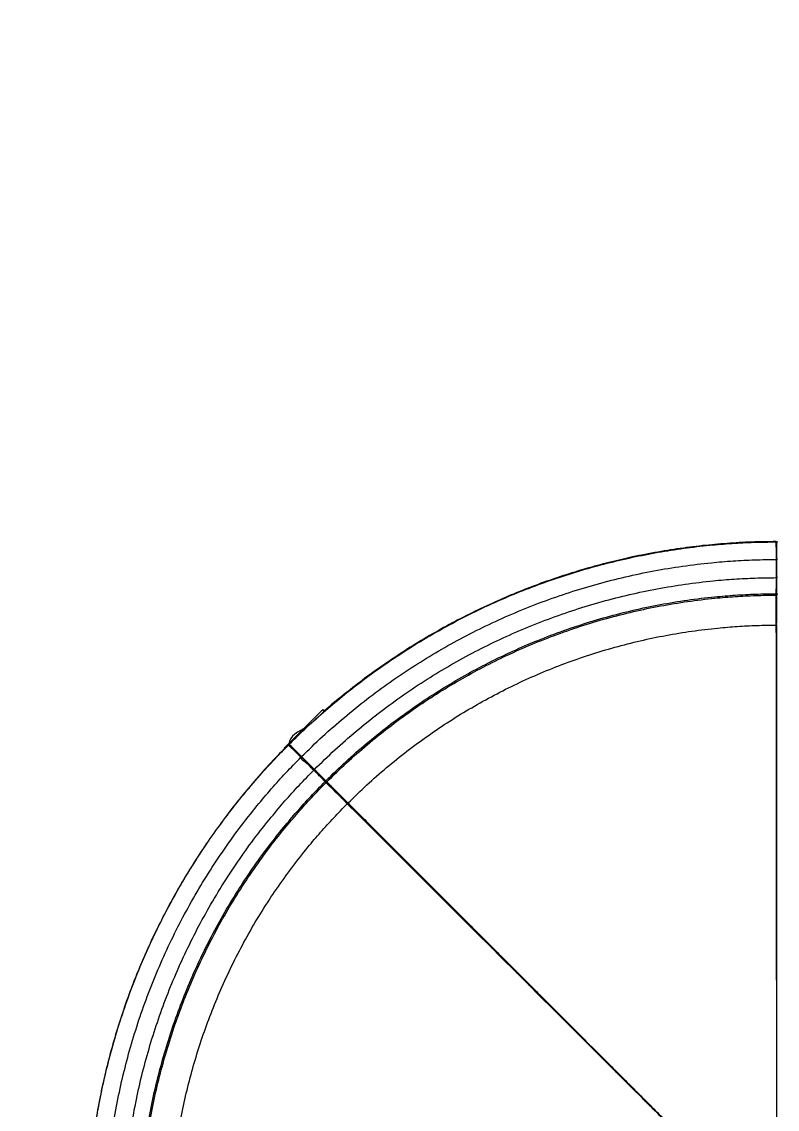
# Model space of a CAD drawing. Header units: millimetres. Extents: x -5906 to 5457, y -5155 to 4356.
# Drawn here: x -2736 to -1905, y 1085 to 2281 of the extents above; entities that cross this region are included whole.
import ezdxf

# ---------------------------------------------------------------- set-up
doc = ezdxf.new("R2010")
doc.units = ezdxf.units.MM
for name, color, linetype in [('DIKOM_ЗОНА', 80, 'Continuous'), ('DIKOM_ОБЪЕКТ', 7, 'Continuous'), ('DIKOM_РАЗМЕР_ЗОНА', 7, 'Continuous'), ('DIKOM_РАЗМЕР_ОБЪЕКТА', 7, 'Continuous')]:
    doc.layers.add(name, color=color, linetype=linetype)
doc.styles.add('style1', font='arial.ttf', dxfattribs={"width": 0.8})
doc.dimstyles.new('1-50', dxfattribs={"dimtxt": 300, "dimasz": 200, "dimexe": 100, "dimexo": 0, "dimgap": 100, "dimtad": 1, "dimtxsty": 'style1', "dimcen": 200, "dimclrd": 7, "dimclre": 7, "dimclrt": 7, "dimadec": 1, "dimazin": 2, "dimtfac": 1, "dimtmove": 0, "dimatfit": 2, "dimfxl": 0, "dimlwd": 25, "dimlwe": 18, "dimarcsym": 0})

# ---------------------------------------------------------------- blocks, each defined once
blk = doc.blocks.new('*D9')
at = {"layer": 'Defpoints', "color": 0, "transparency": 16777216}
for p in [(744.7, 2856.5), (-4941.7, -2428.9), (82.6, -2428.9)]:
    blk.add_point(p, dxfattribs=at)
at = {"layer": 'DIKOM_РАЗМЕР_ОБЪЕКТА', "color": 7, "lineweight": 18, "transparency": 16777216}
for p, q in [((744.7, 2856.5), (-5041.7, 2856.5)), ((82.6, -2428.9), (-5041.7, -2428.9))]:
    blk.add_line(p, q, dxfattribs=at)
at = {"layer": 'DIKOM_РАЗМЕР_ОБЪЕКТА', "color": 7, "lineweight": 25, "transparency": 16777216}
blk.add_line((-4941.7, 2656.5), (-4941.7, -2228.9), dxfattribs=at)
at = {"layer": 'DIKOM_РАЗМЕР_ОБЪЕКТА', "color": 7, "transparency": 16777216}
for points in [[(-4975.1, 2656.5), (-4908.4, 2656.5), (-4941.7, 2856.5)], [(-4975.1, -2228.9), (-4908.4, -2228.9), (-4941.7, -2428.9)]]:
    blk.add_solid(points, dxfattribs=at)
at = {"layer": 'DIKOM_РАЗМЕР_ОБЪЕКТА', "color": 7, "transparency": 16777216, "insert": (-5195, 213.8), "char_height": 300, "attachment_point": 5, "rotation": 90, "style": 'style1'}
blk.add_mtext('5300', dxfattribs=at)
blk = doc.blocks.new('*D10')
at = {"layer": 'Defpoints', "color": 0, "transparency": 16777216}
for p in [(394.7, 4356.5), (-5455.8, -3928.9), (81.8, -3928.9)]:
    blk.add_point(p, dxfattribs=at)
at = {"layer": 'DIKOM_РАЗМЕР_ЗОНА', "color": 7, "lineweight": 18, "transparency": 16777216}
for p, q in [((394.7, 4356.5), (-5555.8, 4356.5)), ((81.8, -3928.9), (-5555.8, -3928.9))]:
    blk.add_line(p, q, dxfattribs=at)
at = {"layer": 'DIKOM_РАЗМЕР_ЗОНА', "color": 7, "lineweight": 25, "transparency": 16777216}
blk.add_line((-5455.8, 4156.5), (-5455.8, -3728.9), dxfattribs=at)
at = {"layer": 'DIKOM_РАЗМЕР_ЗОНА', "color": 7, "transparency": 16777216}
for points in [[(-5489.1, 4156.5), (-5422.5, 4156.5), (-5455.8, 4356.5)], [(-5489.1, -3728.9), (-5422.5, -3728.9), (-5455.8, -3928.9)]]:
    blk.add_solid(points, dxfattribs=at)
at = {"layer": 'DIKOM_РАЗМЕР_ЗОНА', "color": 7, "transparency": 16777216, "insert": (-5709.1, 213.8), "char_height": 300, "attachment_point": 5, "rotation": 90, "style": 'style1'}
blk.add_mtext('8300', dxfattribs=at)

msp = doc.modelspace()

# ---------------------------------------------------------------- linework, layer by layer
at = {"layer": 'DIKOM_ЗОНА', "color": 3, "lineweight": 15}
msp.add_lwpolyline([(-2219.32, -2992.769, 0.39562238), (-1221.36, -3928.924), (796.525, -3928.924, 0.40414334), (1795.93, -2963.421, -0.40414334), (2795.334, -1997.918), (4456.619, -1997.918, 0.41421356), (5456.619, -997.918), (5456.619, 602.082, 0.41421356), (4456.619, 1602.082), (3244.723, 1602.082, -0.41421356), (2244.723, 2602.082), (2244.723, 3356.47, 0.41421356), (1244.723, 4356.47), (-455.277, 4356.47, 0.29359714), (-1364.864, 3771.983, -0.26313822), (-2161.624, 3193.882, 0.36385038), (-4162.307, 1088.091, -0.1311714), (-4325.906, 598.912, 0.35610753), (-4198.93, -658.818), (-2509.769, -2349.912, -0.18221169), (-2219.32, -2992.769)], format="xyb", dxfattribs=at)
at = {"layer": 'DIKOM_ОБЪЕКТ', "color": 7, "linetype": 'Continuous', "lineweight": 15}
for p, q in [((-1906.376, 1708.623), (-1906.376, 1708.987)), ((-1905.876, 1708.123), (-1905.876, 1708.499)), ((-1905.039, 1708.624), (-1905.74, 1707.994)), ((-1905.039, 1689.34), (-1905.78, 1689.339)), ((-1906.15, 1669.334), (-1906.15, 1669.339)), ((-1905.778, 1669.334), (-1905.779, 1669.334)), ((-1905.039, 1669.34), (-1905.778, 1669.339)), ((-1906.382, 1651.652), (-1906.382, 1651.654)), ((-1905.881, 1650.656), (-1905.882, 1650.688)), ((-1905.039, 1651.655), (-1905.768, 1652.309)), ((-1905.039, 1650.128), (-1905.764, 1650.778)), ((-1905.847, 1617.606), (-1905.823, 1620.821)), ((-2405.135, 1524.271), (-2447.562, 1481.845)), ((-2403.461, 1522.596), (-2405.135, 1524.271)), ((-2441.933, 1486.235), (-2441.98, 1485.363)), ((-2447.562, 1481.845), (-2447.12, 1481.403)), ((-2428.298, 1472.599), (-2428.828, 1472.067)), ((-2414.156, 1458.457), (-2414.684, 1457.927)), ((-2414.674, 1457.93), (-2414.674, 1457.93)), ((-2401.65, 1445.952), (-2402.527, 1445.904)), ((-2400.57, 1444.872), (-2401.708, 1444.81)), ((-2378.146, 1421.304), (-2380.402, 1423.594))]:
    msp.add_line(p, q, dxfattribs=at)
at = {"layer": 'DIKOM_ОБЪЕКТ', "color": 7, "linetype": 'Continuous', "lineweight": 15, "flags": 128}
for points in [[(-1906.15, 1669.339), (-1906.151, 1674.344), (-1906.153, 1679.348), (-1906.156, 1689.339), (-1906.156, 1689.339)], [(-1905.78, 1689.339), (-1905.786, 1689.339), (-1905.83, 1689.339), (-1905.91, 1689.339), (-1906.022, 1689.339), (-1906.156, 1689.339)], [(-1905.778, 1669.339), (-1905.784, 1669.339), (-1905.826, 1669.339), (-1905.906, 1669.339), (-1906.017, 1669.339), (-1906.15, 1669.339)], [(-1905.724, 1156.614), (-1905.76, 1176.524), (-1905.795, 1196.547), (-1905.826, 1216.628), (-1905.855, 1236.757), (-1905.882, 1256.96), (-1905.908, 1277.16), (-1905.933, 1297.305), (-1905.955, 1317.342), (-1905.977, 1337.21), (-1905.998, 1356.919), (-1906.017, 1376.495), (-1906.035, 1395.86), (-1906.053, 1414.965), (-1906.07, 1433.76), (-1906.09, 1457.034), (-1906.109, 1479.724), (-1906.127, 1501.767), (-1906.145, 1523.104), (-1906.161, 1543.676), (-1906.176, 1563.426), (-1906.193, 1582.299), (-1906.208, 1600.245), (-1906.223, 1617.191), (-1906.223, 1617.191), (-1906.223, 1617.191)], [(-1905.816, 1617.605), (-1905.816, 1617.599), (-1905.814, 1617.558)], [(-2442.878, 1485.289), (-2442.884, 1485.295), (-2442.911, 1485.321), (-2443.015, 1485.425), (-2443.136, 1485.546)], [(-2442.172, 1485.289), (-2442.213, 1485.33), (-2442.437, 1485.554)], [(-2442.191, 1486.492), (-2442.047, 1486.348), (-2441.933, 1486.235)], [(-2428.821, 1472.074), (-2428.826, 1472.07), (-2428.856, 1472.039), (-2428.913, 1471.982), (-2428.992, 1471.903), (-2429.087, 1471.809)], [(-2428.298, 1472.599), (-2420.378, 1464.68), (-2414.156, 1458.457)], [(-2401.65, 1445.952), (-2401.045, 1445.347), (-2400.57, 1444.872)], [(-2378.117, 1420.745), (-2378.117, 1420.745), (-2383.072, 1425.675), (-2387.492, 1430.069), (-2391.461, 1434.011), (-2394.812, 1437.333), (-2397.512, 1440.004), (-2399.529, 1441.993), (-2400.936, 1443.363), (-2401.521, 1443.92), (-2401.521, 1443.92)], [(-2378.123, 1421.325), (-2378.118, 1421.321), (-2378.088, 1421.294)], [(-2052.088, 1095.42), (-2066.193, 1109.473), (-2080.374, 1123.607), (-2094.596, 1137.784), (-2108.85, 1151.998), (-2123.155, 1166.264), (-2137.457, 1180.529), (-2151.719, 1194.756), (-2165.903, 1208.908), (-2179.967, 1222.942), (-2193.919, 1236.864), (-2207.775, 1250.692), (-2221.481, 1264.372), (-2235.002, 1277.87), (-2248.305, 1291.148), (-2264.776, 1307.59), (-2280.833, 1323.621), (-2296.433, 1339.196), (-2311.533, 1354.27), (-2326.091, 1368.805), (-2340.067, 1382.76), (-2353.424, 1396.093), (-2366.124, 1408.773), (-2378.117, 1420.745), (-2378.117, 1420.745), (-2378.117, 1420.745)]]:
    msp.add_lwpolyline(points, dxfattribs=at)
at = {"layer": 'DIKOM_ОБЪЕКТ', "color": 7, "linetype": 'Continuous', "lineweight": 15}
for centre, radius, start, end in [((-2397.469, 1693.418), 491.33, 359.52439, 1.77336), ((-1905.864, 1824.637), 155.303, 269.894725, 270.031678), ((-2110.046, 1651.176), 203.664, 359.704793, 0.134062), ((-1906.387, 1650.626), 0.5, 270.369608, 333.50844), ((-1906.389, 1650.627), 0.502, 333.598724, 6.739163), ((-1906.241, 1617.622), 0.432, 272.443293, 351.472005), ((-2779.686, 1126.968), 491.767, 44.525566, 46.772523), ((-2303.965, 1346.882), 156.811, 134.912594, 135.048434), ((-2459.913, 1502.998), 63.856, 314.774923, 315.107975), ((-2553.145, 1293.757), 213.398, 44.722349, 45.132062), ((-2401.876, 1444.271), 0.499, 18.478668, 51.814296), ((-2401.877, 1444.271), 0.5, 315.394042, 18.49841), ((-2378.435, 1421.037), 0.431, 317.405512, 36.525136)]:
    msp.add_arc(centre, radius, start, end, dxfattribs=at)
for points, knots in [([(-1906.376, 1708.987), (-1915.386, 1708.878), (-1933.409, 1708.661), (-1960.406, 1707.116), (-1987.786, 1704.641), (-2015.508, 1701.09), (-2043.525, 1696.437), (-2070.584, 1690.898), (-2096.669, 1684.572), (-2121.778, 1677.563), (-2146.64, 1669.696), (-2171.211, 1660.987), (-2193.974, 1652.027), (-2217.155, 1642.056), (-2240.712, 1630.997), (-2265.953, 1617.976), (-2290.689, 1604.021), (-2314.891, 1589.152), (-2338.496, 1573.379), (-2361.149, 1557.099), (-2382.417, 1540.186), (-2403.928, 1523.452), (-2420.116, 1503.851), (-2442.191, 1495.687), (-2442.191, 1486.493), (-2442.191, 1486.492)], [0, 0, 0, 0, 0.04540892, 0.09083127, 0.13624016, 0.18393722, 0.23164977, 0.27934662, 0.32310485, 0.36689899, 0.41070522, 0.45449956, 0.49825759, 0.53396874, 0.58166588, 0.62937872, 0.67707542, 0.72477247, 0.77248532, 0.82018237, 0.86512352, 0.91009099, 0.95505869, 0.9999999, 1, 1, 1, 1]), ([(-2441.933, 1486.235), (-2435.439, 1492.596), (-2422.448, 1505.32), (-2402.112, 1523.501), (-2381.181, 1540.993), (-2359.626, 1557.706), (-2337.485, 1573.64), (-2313.437, 1589.666), (-2287.39, 1605.589), (-2259.277, 1621.182), (-2230.525, 1635.572), (-2202.241, 1648.262), (-2174.536, 1659.381), (-2147.513, 1669.057), (-2120.142, 1677.706), (-2092.465, 1685.314), (-2064.52, 1691.871), (-2036.346, 1697.367), (-2007.988, 1701.794), (-1980.901, 1704.983), (-1955.152, 1707.09), (-1930.776, 1708.353), (-1914.509, 1708.533), (-1906.375, 1708.623)], [0, 0, 0, 0, 0.04583514, 0.09167531, 0.13750595, 0.18334819, 0.22917815, 0.27501931, 0.32903532, 0.38306008, 0.43707532, 0.49110079, 0.53932924, 0.5875659, 0.63579705, 0.68403039, 0.73226563, 0.78049527, 0.82873289, 0.87696024, 0.91797812, 0.95898557, 1, 1, 1, 1]), ([(-1906.376, 1708.987), (-1906.375, 1708.987), (-1906.267, 1708.987), (-1906.088, 1708.939), (-1905.923, 1708.734), (-1905.869, 1708.577), (-1905.876, 1708.5), (-1905.877, 1708.499)], [0, 0, 0, 0, 0.00528994, 0.47955464, 0.80333714, 0.99787391, 1, 1, 1, 1]), ([(-1906.375, 1708.623), (-1906.375, 1708.623), (-1906.375, 1708.623), (-1906.375, 1708.623), (-1906.376, 1708.623)], [0, 0, 0, 0, 0.00144907, 1, 1, 1, 1]), ([(-1905.991, 1708.439), (-1906.022, 1708.473), (-1906.089, 1708.543), (-1906.225, 1708.609), (-1906.326, 1708.619), (-1906.376, 1708.623)], [0, 0, 0, 0, 0.3134663, 0.65657797, 1, 1, 1, 1]), ([(-1905.881, 1708.174), (-1905.887, 1708.216), (-1905.901, 1708.307), (-1905.974, 1708.433), (-1906.084, 1708.538), (-1906.222, 1708.609), (-1906.323, 1708.618), (-1906.374, 1708.623)], [0, 0, 0, 0, 0.17083817, 0.37805955, 0.58528652, 0.79274876, 1, 1, 1, 1]), ([(-1905.039, 1708.988), (-1905.047, 1708.982), (-1905.064, 1708.969), (-1905.199, 1708.851), (-1905.428, 1708.649), (-1905.697, 1708.409), (-1905.905, 1708.223), (-1905.979, 1708.157)], [0, 0, 0, 0, 0.18484881, 0.36981723, 0.55184818, 0.84057195, 1, 1, 1, 1]), ([(-1905.78, 1689.339), (-1905.78, 1689.826), (-1905.78, 1691.088), (-1905.782, 1693.148), (-1905.786, 1695.47), (-1905.791, 1697.72), (-1905.797, 1699.831), (-1905.805, 1701.766), (-1905.813, 1703.492), (-1905.822, 1704.984), (-1905.831, 1706.211), (-1905.843, 1707.156), (-1905.857, 1707.809), (-1905.864, 1708.072), (-1905.874, 1708.151), (-1905.877, 1708.175)], [0, 0, 0, 0, 0.05008766, 0.1297757, 0.2136746, 0.29696225, 0.3802911, 0.46401157, 0.54719374, 0.63087074, 0.71423388, 0.79756032, 0.88145858, 0.9631047, 1, 1, 1, 1]), ([(-2428.298, 1472.599), (-2420.686, 1480.024), (-2405.463, 1494.872), (-2381.439, 1515.872), (-2356.6, 1535.888), (-2330.902, 1554.797), (-2304.577, 1572.48), (-2277.68, 1588.923), (-2250.28, 1604.119), (-2222.259, 1618.144), (-2193.478, 1631.056), (-2163.969, 1642.806), (-2133.784, 1653.341), (-2103.167, 1662.562), (-2072.185, 1670.453), (-2040.886, 1676.998), (-2009.339, 1682.184), (-1980.281, 1685.686), (-1953.818, 1687.85), (-1929.999, 1689.082), (-1914.104, 1689.253), (-1906.156, 1689.339)], [0, 0, 0, 0, 0.05498566, 0.1099693, 0.16495716, 0.21993926, 0.27492871, 0.32892805, 0.38293634, 0.43693514, 0.49094407, 0.5460442, 0.60115562, 0.65625539, 0.71136737, 0.76646669, 0.8215788, 0.87667842, 0.91779031, 0.95889181, 1, 1, 1, 1]), ([(-1905.778, 1669.339), (-1905.793, 1673.064), (-1905.815, 1678.731), (-1905.725, 1685.365), (-1905.841, 1688.311), (-1905.777, 1689.309), (-1905.775, 1689.338)], [0, 0, 0, 0, 0.55862552, 0.84996413, 0.99562747, 1, 1, 1, 1]), ([(-2414.156, 1458.457), (-2406.75, 1465.681), (-2391.939, 1480.128), (-2368.563, 1500.56), (-2344.395, 1520.035), (-2319.392, 1538.434), (-2293.779, 1555.638), (-2267.608, 1571.637), (-2240.95, 1586.422), (-2213.685, 1600.068), (-2185.683, 1612.631), (-2156.971, 1624.064), (-2127.601, 1634.313), (-2097.812, 1643.286), (-2067.667, 1650.963), (-2037.215, 1657.332), (-2006.52, 1662.378), (-1978.25, 1665.784), (-1952.508, 1667.89), (-1929.34, 1669.088), (-1913.88, 1669.256), (-1906.15, 1669.339)], [0, 0, 0, 0, 0.054988061, 0.109974477, 0.164964604, 0.219948937, 0.274940554, 0.328942385, 0.382953176, 0.436953955, 0.490965241, 0.546067765, 0.601182093, 0.656283892, 0.711398083, 0.766499893, 0.821614301, 0.876716248, 0.917815994, 0.958904547, 1, 1, 1, 1]), ([(-1906.382, 1651.654), (-1906.382, 1651.654), (-1906.382, 1651.654), (-1906.346, 1651.768), (-1906.322, 1652.249), (-1906.28, 1653.306), (-1906.246, 1654.817), (-1906.215, 1656.792), (-1906.187, 1659.243), (-1906.167, 1662.028), (-1906.156, 1664.952), (-1906.148, 1667.392), (-1906.149, 1668.859), (-1906.15, 1669.334)], [0, 0, 0, 0, 0.00000218, 0.05887787, 0.1673747, 0.27587038, 0.38360887, 0.49134725, 0.61088794, 0.73042793, 0.83921408, 0.94800819, 1, 1, 1, 1]), ([(-1905.884, 1652.091), (-1905.882, 1652.118), (-1905.877, 1652.192), (-1905.863, 1652.518), (-1905.85, 1653.19), (-1905.835, 1654.176), (-1905.822, 1655.433), (-1905.811, 1656.934), (-1905.801, 1658.667), (-1905.792, 1660.593), (-1905.787, 1662.679), (-1905.782, 1664.892), (-1905.777, 1667.125), (-1905.777, 1668.617), (-1905.777, 1669.334)], [0, 0, 0, 0, 0.04945126, 0.13364988, 0.22345943, 0.31103874, 0.39763999, 0.48491267, 0.57146897, 0.65817496, 0.74562386, 0.83245719, 0.9195566, 1, 1, 1, 1]), ([(-2401.65, 1445.952), (-2394.426, 1452.998), (-2379.979, 1467.091), (-2357.177, 1487.021), (-2333.604, 1506.018), (-2309.214, 1523.964), (-2284.23, 1540.746), (-2258.703, 1556.351), (-2232.699, 1570.774), (-2206.104, 1584.085), (-2178.789, 1596.339), (-2150.783, 1607.491), (-2122.135, 1617.489), (-2093.077, 1626.241), (-2063.673, 1633.729), (-2033.968, 1639.942), (-2004.028, 1644.864), (-1976.48, 1648.183), (-1951.428, 1650.234), (-1928.916, 1651.402), (-1913.894, 1651.57), (-1906.382, 1651.654)], [0, 0, 0, 0, 0.05501386, 0.11002613, 0.16504205, 0.22005243, 0.27507002, 0.32909718, 0.38313341, 0.4371598, 0.49119662, 0.54632476, 0.6014648, 0.65659271, 0.71173296, 0.76686098, 0.82200129, 0.87712908, 0.91809078, 0.95904194, 1, 1, 1, 1]), ([(-2400.57, 1444.872), (-2393.362, 1451.903), (-2378.946, 1465.964), (-2356.194, 1485.851), (-2332.671, 1504.807), (-2308.335, 1522.714), (-2283.406, 1539.459), (-2257.934, 1555.031), (-2231.986, 1569.422), (-2205.449, 1582.704), (-2178.194, 1594.932), (-2150.249, 1606.06), (-2121.663, 1616.035), (-2092.668, 1624.769), (-2063.328, 1632.241), (-2033.688, 1638.44), (-2003.813, 1643.351), (-1976.325, 1646.663), (-1951.329, 1648.709), (-1928.868, 1649.875), (-1913.879, 1650.043), (-1906.384, 1650.126)], [0, 0, 0, 0, 0.05501452, 0.11002716, 0.1650437, 0.22005476, 0.27507296, 0.32910043, 0.38313732, 0.43716404, 0.49120151, 0.5463303, 0.60147097, 0.65659943, 0.71174031, 0.76686841, 0.82200931, 0.87713788, 0.91809692, 0.95904517, 1, 1, 1, 1]), ([(-1906.223, 1617.191), (-1906.223, 1617.191), (-1906.223, 1620.592), (-1906.242, 1623.865), (-1906.257, 1630.74), (-1906.278, 1636.128), (-1906.297, 1640.887), (-1906.318, 1644.673), (-1906.338, 1647.61), (-1906.364, 1649.476), (-1906.384, 1650.126), (-1906.384, 1650.126), (-1906.384, 1650.126)], [0, 0, 0, 0, 0.00000139, 0.11931003, 0.23861869, 0.36189216, 0.48560602, 0.60932041, 0.73259421, 0.86629687, 0.99999938, 1, 1, 1, 1]), ([(-1905.891, 1652.091), (-1905.891, 1652.087), (-1905.889, 1652.027), (-1905.938, 1651.915), (-1906.038, 1651.779), (-1906.166, 1651.696), (-1906.285, 1651.658), (-1906.352, 1651.654), (-1906.382, 1651.652)], [0, 0, 0, 0, 0.01695349, 0.25105791, 0.48509937, 0.71902738, 0.87480032, 1, 1, 1, 1]), ([(-1906.06, 1650.648), (-1906.059, 1650.533), (-1906.055, 1650.209), (-1906.053, 1648.45), (-1906.048, 1645.591), (-1906.044, 1641.807), (-1906.04, 1637.065), (-1906.036, 1631.407), (-1906.032, 1626.057), (-1906.031, 1622.363), (-1906.031, 1621.044)], [0, 0, 0, 0, 0.08290415, 0.23429983, 0.37158001, 0.50886004, 0.65013015, 0.79139985, 0.92550854, 1, 1, 1, 1]), ([(-1905.967, 1650.419), (-1905.935, 1650.486), (-1905.871, 1650.618), (-1905.891, 1650.662), (-1905.776, 1651.048), (-1905.831, 1651.603), (-1905.886, 1652.151)], [0, 0, 0, 0, 0.0123095, 0.02453226, 0.0365057, 1, 1, 1, 1]), ([(-2377.281, 1421.583), (-2370.412, 1428.283), (-2356.673, 1441.684), (-2334.991, 1460.636), (-2312.574, 1478.701), (-2289.381, 1495.767), (-2265.623, 1511.725), (-2241.348, 1526.565), (-2216.62, 1540.28), (-2191.331, 1552.937), (-2165.356, 1564.59), (-2138.724, 1575.195), (-2111.482, 1584.702), (-2083.85, 1593.025), (-2055.889, 1600.145), (-2027.641, 1606.054), (-1999.17, 1610.734), (-1972.964, 1613.892), (-1949.12, 1615.842), (-1927.682, 1616.954), (-1913.376, 1617.112), (-1906.223, 1617.191)], [0, 0, 0, 0, 0.05500413, 0.11000641, 0.16501256, 0.22001304, 0.27502126, 0.32903847, 0.38306526, 0.43708168, 0.49110896, 0.54622772, 0.6013578, 0.65647571, 0.71160668, 0.76672434, 0.82185513, 0.87697309, 0.91798692, 0.95898982, 1, 1, 1, 1]), ([(-1905.804, 1593.749), (-1905.804, 1593.926), (-1905.806, 1596.645), (-1905.771, 1601.848), (-1905.624, 1608.806), (-1905.592, 1614.059), (-1905.733, 1616.769), (-1905.774, 1617.558)], [0, 0, 0, 0, 0.02110879, 0.32559229, 0.64517804, 0.89665919, 1, 1, 1, 1]), ([(-1905.561, 1156.885), (-1905.564, 1159.057), (-1905.57, 1165.292), (-1905.581, 1175.656), (-1905.593, 1187.964), (-1905.604, 1200.321), (-1905.615, 1212.712), (-1905.624, 1225.128), (-1905.634, 1237.555), (-1905.643, 1249.982), (-1905.652, 1262.399), (-1905.659, 1274.794), (-1905.667, 1287.155), (-1905.674, 1299.473), (-1905.681, 1311.733), (-1905.687, 1323.932), (-1905.694, 1336.076), (-1905.7, 1348.176), (-1905.706, 1360.233), (-1905.712, 1372.237), (-1905.717, 1384.177), (-1905.723, 1396.041), (-1905.728, 1407.818), (-1905.733, 1419.497), (-1905.738, 1431.066), (-1905.743, 1442.514), (-1905.748, 1453.829), (-1905.752, 1465.001), (-1905.757, 1476.019), (-1905.762, 1486.873), (-1905.766, 1497.553), (-1905.771, 1508.049), (-1905.775, 1518.361), (-1905.78, 1528.506), (-1905.783, 1538.487), (-1905.788, 1548.299), (-1905.791, 1557.919), (-1905.795, 1567.341), (-1905.798, 1576.549), (-1905.801, 1585.377), (-1905.803, 1591.017), (-1905.804, 1593.749)], [0, 0, 0, 0, 0.01388761, 0.03987341, 0.06588556, 0.09191756, 0.11796251, 0.1440137, 0.17006206, 0.19610042, 0.22212218, 0.24812073, 0.27408998, 0.30002379, 0.32591689, 0.35175062, 0.37756522, 0.40343884, 0.4293652, 0.4553378, 0.48134934, 0.50739271, 0.53346012, 0.5595436, 0.58563524, 0.6117251, 0.63780407, 0.6638644, 0.68989844, 0.71589866, 0.74185817, 0.76777016, 0.79362779, 0.81949109, 0.84547056, 0.87147367, 0.89749308, 0.92352104, 0.94954838, 0.97556638, 1, 1, 1, 1]), ([(-2443.136, 1485.546), (-2449.43, 1479.098), (-2462.021, 1466.2), (-2480.018, 1446.018), (-2497.628, 1424.908), (-2514.719, 1402.794), (-2531.241, 1379.693), (-2546.458, 1356.643), (-2560.43, 1333.725), (-2573.228, 1311.013), (-2585.245, 1287.871), (-2596.461, 1264.338), (-2606.222, 1241.907), (-2615.563, 1218.465), (-2624.4, 1193.988), (-2633.04, 1166.933), (-2640.665, 1139.573), (-2647.259, 1111.948), (-2652.818, 1084.095), (-2657.246, 1056.598), (-2660.603, 1029.485), (-2662.956, 1002.865), (-2664.371, 975.973), (-2664.687, 958.535), (-2664.687, 949.34), (-2664.687, 949.34)], [0, 0, 0, 0, 0.045409, 0.09083155, 0.1362405, 0.18393738, 0.23165007, 0.27934706, 0.3231049, 0.36689908, 0.41070554, 0.45449979, 0.49825767, 0.53396904, 0.58166602, 0.62937865, 0.6770757, 0.72477268, 0.77248531, 0.8201823, 0.86512357, 0.91009108, 0.95505862, 0.9999999, 1, 1, 1, 1]), ([(-2664.322, 949.34), (-2664.228, 958.431), (-2664.04, 976.613), (-2662.515, 1003.85), (-2660.084, 1031.019), (-2656.66, 1058.078), (-2652.271, 1085.001), (-2646.598, 1113.337), (-2639.441, 1143.015), (-2630.587, 1173.92), (-2620.432, 1204.426), (-2609.404, 1233.398), (-2597.676, 1260.852), (-2585.411, 1286.802), (-2572.172, 1312.271), (-2557.981, 1337.222), (-2542.858, 1361.618), (-2526.822, 1385.427), (-2509.899, 1408.609), (-2493.002, 1430.018), (-2476.284, 1449.715), (-2459.941, 1467.844), (-2448.565, 1479.474), (-2442.877, 1485.289)], [0, 0, 0, 0, 0.04583519, 0.0916754, 0.13750604, 0.18334818, 0.22917815, 0.2750193, 0.32903517, 0.38306015, 0.43707544, 0.491101, 0.53932905, 0.58756581, 0.635797, 0.68403047, 0.73226549, 0.78049528, 0.82873305, 0.87696027, 0.9179784, 0.95898579, 1, 1, 1, 1]), ([(-2443.136, 1485.546), (-2443.135, 1485.547), (-2443.063, 1485.623), (-2442.895, 1485.717), (-2442.639, 1485.685), (-2442.484, 1485.617), (-2442.438, 1485.555), (-2442.438, 1485.554)], [0, 0, 0, 0, 0.0052729, 0.47955304, 0.80341055, 0.99794153, 1, 1, 1, 1]), ([(-2442.613, 1485.427), (-2442.613, 1485.427), (-2442.663, 1485.424), (-2442.761, 1485.384), (-2442.839, 1485.321), (-2442.878, 1485.289)], [0, 0, 0, 0, 0.00315213, 0.50169922, 1, 1, 1, 1]), ([(-2442.877, 1485.289), (-2442.877, 1485.289), (-2442.877, 1485.289), (-2442.878, 1485.289), (-2442.878, 1485.289)], [0, 0, 0, 0, 0.00144859, 1, 1, 1, 1]), ([(-2442.211, 1485.321), (-2442.245, 1485.346), (-2442.319, 1485.402), (-2442.46, 1485.438), (-2442.612, 1485.435), (-2442.76, 1485.387), (-2442.837, 1485.322), (-2442.876, 1485.29)], [0, 0, 0, 0, 0.17078988, 0.37804614, 0.58554326, 0.7925697, 1, 1, 1, 1]), ([(-2442.191, 1486.492), (-2442.192, 1486.482), (-2442.195, 1486.462), (-2442.207, 1486.282), (-2442.226, 1485.978), (-2442.246, 1485.631), (-2442.261, 1485.367), (-2442.266, 1485.282)], [0, 0, 0, 0, 0.189097599, 0.37834602, 0.564499559, 0.859879921, 1, 1, 1, 1]), ([(-2428.821, 1472.074), (-2429.166, 1472.418), (-2430.058, 1473.311), (-2431.516, 1474.766), (-2433.16, 1476.405), (-2434.755, 1477.993), (-2436.252, 1479.481), (-2437.626, 1480.844), (-2438.852, 1482.059), (-2439.913, 1483.107), (-2440.787, 1483.968), (-2441.464, 1484.628), (-2441.936, 1485.08), (-2442.127, 1485.261), (-2442.19, 1485.31), (-2442.209, 1485.325)], [0, 0, 0, 0, 0.05008551, 0.12977108, 0.21366991, 0.29696006, 0.38029045, 0.46400969, 0.54719209, 0.6308694, 0.71423157, 0.79756088, 0.88146043, 0.96310632, 1, 1, 1, 1]), ([(-2441.933, 1486.235), (-2441.875, 1486.177), (-2441.756, 1486.058), (-2440.97, 1485.271), (-2439.696, 1483.998), (-2437.922, 1482.224), (-2435.756, 1480.057), (-2433.334, 1477.635), (-2430.818, 1475.119), (-2429.122, 1473.423), (-2428.298, 1472.599)], [0, 0, 0, 0, 0.116704445, 0.24023878, 0.368789272, 0.500000837, 0.631211599, 0.75975619, 0.883292713, 1, 1, 1, 1]), ([(-2645.039, 949.34), (-2644.906, 959.972), (-2644.642, 981.236), (-2642.503, 1013.073), (-2639.092, 1044.791), (-2634.292, 1076.333), (-2628.181, 1107.45), (-2620.789, 1138.096), (-2612.16, 1168.216), (-2602.263, 1197.947), (-2591.042, 1227.429), (-2578.485, 1256.603), (-2564.589, 1285.397), (-2549.461, 1313.567), (-2533.132, 1341.053), (-2515.629, 1367.813), (-2496.99, 1393.788), (-2478.918, 1416.811), (-2461.736, 1437.053), (-2445.764, 1454.767), (-2434.646, 1466.128), (-2429.087, 1471.809)], [0, 0, 0, 0, 0.05498578, 0.10996954, 0.1649573, 0.21993947, 0.27492873, 0.32892796, 0.38293647, 0.43693512, 0.49094401, 0.54604418, 0.60115579, 0.65625534, 0.71136729, 0.76646682, 0.8215787, 0.87667829, 0.91779034, 0.9588915, 1, 1, 1, 1]), ([(-2414.941, 1457.671), (-2416.152, 1458.837), (-2418.574, 1461.17), (-2422.668, 1466.14), (-2429.087, 1468.479), (-2429.087, 1471.809), (-2429.087, 1471.809)], [0, 0, 0, 0, 0.250211572, 0.50042314, 0.99999702, 1, 1, 1, 1]), ([(-2414.678, 1457.934), (-2417.321, 1460.557), (-2421.344, 1464.549), (-2425.973, 1469.302), (-2428.136, 1471.305), (-2428.798, 1472.055), (-2428.817, 1472.077)], [0, 0, 0, 0, 0.55862321, 0.84996509, 0.99562444, 1, 1, 1, 1]), ([(-2625.039, 949.34), (-2624.91, 959.685), (-2624.653, 980.374), (-2622.571, 1011.351), (-2619.253, 1042.211), (-2614.583, 1072.9), (-2608.637, 1103.177), (-2601.444, 1132.995), (-2593.049, 1162.3), (-2583.419, 1191.228), (-2572.501, 1219.913), (-2560.284, 1248.299), (-2546.764, 1276.314), (-2532.044, 1303.723), (-2516.157, 1330.467), (-2499.127, 1356.503), (-2480.991, 1381.776), (-2463.409, 1404.175), (-2446.696, 1423.866), (-2431.161, 1441.095), (-2420.348, 1452.145), (-2414.941, 1457.671)], [0, 0, 0, 0, 0.05498815, 0.10997431, 0.1649644, 0.21994896, 0.27494069, 0.32894223, 0.38295304, 0.43695396, 0.49096535, 0.54606772, 0.60118174, 0.65628369, 0.71139799, 0.76649989, 0.82161416, 0.87671622, 0.91781556, 0.95890419, 1, 1, 1, 1]), ([(-2414.937, 1457.667), (-2414.939, 1457.668), (-2414.941, 1457.669), (-2414.941, 1457.671), (-2414.941, 1457.671)], [0, 0, 0, 0, 0.98835216, 1, 1, 1, 1]), ([(-2402.599, 1445.001), (-2402.599, 1445.001), (-2402.599, 1445.001), (-2402.655, 1445.107), (-2402.978, 1445.464), (-2403.696, 1446.241), (-2404.74, 1447.334), (-2406.114, 1448.753), (-2407.828, 1450.505), (-2409.783, 1452.488), (-2411.843, 1454.565), (-2413.562, 1456.295), (-2414.601, 1457.332), (-2414.937, 1457.667)], [0, 0, 0, 0, 0.00000218, 0.05887766, 0.16737422, 0.27587088, 0.38360832, 0.49134584, 0.61088468, 0.73042864, 0.83921405, 0.94800446, 1, 1, 1, 1]), ([(-2402.557, 1445.662), (-2402.574, 1445.683), (-2402.622, 1445.739), (-2402.844, 1445.979), (-2403.31, 1446.464), (-2403.995, 1447.171), (-2404.876, 1448.069), (-2405.929, 1449.138), (-2407.148, 1450.371), (-2408.503, 1451.739), (-2409.974, 1453.218), (-2411.536, 1454.787), (-2413.111, 1456.368), (-2414.167, 1457.424), (-2414.673, 1457.93)], [0, 0, 0, 0, 0.04945042, 0.13365034, 0.22345742, 0.31103691, 0.3976374, 0.4849136, 0.57146882, 0.65817512, 0.74562087, 0.83245586, 0.91955799, 1, 1, 1, 1]), ([(-2414.156, 1458.457), (-2413.4, 1457.702), (-2411.845, 1456.146), (-2409.537, 1453.839), (-2407.316, 1451.617), (-2405.329, 1449.63), (-2403.702, 1448.004), (-2402.534, 1446.836), (-2401.812, 1446.114), (-2401.703, 1446.005), (-2401.65, 1445.952)], [0, 0, 0, 0, 0.1167046, 0.24024092, 0.36878798, 0.50000024, 0.6312107, 0.75975952, 0.88329563, 1, 1, 1, 1]), ([(-2607.354, 949.34), (-2607.228, 959.431), (-2606.977, 979.612), (-2604.947, 1009.827), (-2601.71, 1039.93), (-2597.154, 1069.866), (-2591.354, 1099.398), (-2584.339, 1128.484), (-2576.15, 1157.07), (-2566.756, 1185.287), (-2556.107, 1213.267), (-2544.189, 1240.956), (-2531.001, 1268.283), (-2516.643, 1295.018), (-2501.146, 1321.105), (-2484.535, 1346.502), (-2466.844, 1371.154), (-2449.712, 1392.98), (-2433.447, 1412.145), (-2418.355, 1428.889), (-2407.851, 1439.63), (-2402.599, 1445.001)], [0, 0, 0, 0, 0.05501405, 0.11002609, 0.16504215, 0.22005257, 0.27507023, 0.32909714, 0.38313339, 0.43715977, 0.49119664, 0.54632494, 0.60146508, 0.65659287, 0.71173324, 0.76686099, 0.82200124, 0.87712909, 0.91809088, 0.95904191, 1, 1, 1, 1]), ([(-2605.826, 949.34), (-2605.701, 959.409), (-2605.45, 979.546), (-2603.425, 1009.696), (-2600.195, 1039.733), (-2595.649, 1069.603), (-2589.862, 1099.072), (-2582.861, 1128.094), (-2574.69, 1156.618), (-2565.317, 1184.774), (-2554.691, 1212.693), (-2542.799, 1240.322), (-2529.64, 1267.589), (-2515.313, 1294.266), (-2499.85, 1320.297), (-2483.274, 1345.639), (-2465.622, 1370.236), (-2448.528, 1392.015), (-2432.299, 1411.137), (-2417.241, 1427.843), (-2406.761, 1438.56), (-2401.521, 1443.92)], [0, 0, 0, 0, 0.05501463, 0.11002718, 0.16504379, 0.22005475, 0.2750729, 0.3291004, 0.38313725, 0.43716414, 0.49120147, 0.54633034, 0.60147108, 0.65659941, 0.71174025, 0.7668686, 0.82200952, 0.87713784, 0.91809674, 0.95904498, 1, 1, 1, 1]), ([(-2402.598, 1445), (-2402.598, 1445), (-2402.598, 1445.001), (-2402.599, 1445.001), (-2402.599, 1445.001)], [0, 0, 0, 0, 0.499995044, 1, 1, 1, 1]), ([(-2402.561, 1445.657), (-2402.558, 1445.654), (-2402.514, 1445.613), (-2402.47, 1445.499), (-2402.444, 1445.333), (-2402.477, 1445.183), (-2402.534, 1445.073), (-2402.578, 1445.022), (-2402.598, 1445)], [0, 0, 0, 0, 0.01698281, 0.25098596, 0.48494357, 0.71892118, 0.87447313, 1, 1, 1, 1]), ([(-2401.433, 1444.422), (-2401.457, 1444.491), (-2401.505, 1444.63), (-2401.55, 1444.647), (-2401.737, 1444.996), (-2402.16, 1445.341), (-2402.579, 1445.682)], [0, 0, 0, 0, 0.012558614, 0.025028521, 0.037243469, 1, 1, 1, 1]), ([(-2401.66, 1444.518), (-2401.578, 1444.437), (-2401.347, 1444.211), (-2400.101, 1442.969), (-2398.076, 1440.95), (-2395.398, 1438.278), (-2392.042, 1434.927), (-2388.038, 1430.929), (-2384.252, 1427.149), (-2381.639, 1424.537), (-2380.706, 1423.605)], [0, 0, 0, 0, 0.08290378, 0.23430012, 0.37158036, 0.5088598, 0.65012986, 0.79140054, 0.92550902, 1, 1, 1, 1]), ([(-2400.57, 1444.872), (-2400.454, 1444.755), (-2400.22, 1444.522), (-2398.967, 1443.268), (-2397.043, 1441.344), (-2394.391, 1438.692), (-2391.058, 1435.359), (-2387.067, 1431.368), (-2382.522, 1426.824), (-2379.022, 1423.323), (-2377.281, 1421.583)], [0, 0, 0, 0, 0.1234039, 0.2481659, 0.37385003, 0.49999994, 0.62615026, 0.75183367, 0.87659583, 1, 1, 1, 1]), ([(-2572.89, 949.34), (-2572.771, 958.936), (-2572.532, 978.126), (-2570.601, 1006.859), (-2567.524, 1035.484), (-2563.192, 1063.951), (-2557.676, 1092.035), (-2551.005, 1119.693), (-2543.217, 1146.876), (-2534.285, 1173.709), (-2524.158, 1200.316), (-2512.825, 1226.646), (-2500.285, 1252.632), (-2486.631, 1278.056), (-2471.895, 1302.862), (-2456.098, 1327.013), (-2439.276, 1350.455), (-2422.978, 1371.219), (-2407.497, 1389.458), (-2393.124, 1405.403), (-2383.12, 1415.631), (-2378.117, 1420.745)], [0, 0, 0, 0, 0.05500429, 0.11000652, 0.16501274, 0.22001329, 0.27502119, 0.32903844, 0.38306518, 0.43708181, 0.49110909, 0.54622766, 0.6013579, 0.65647574, 0.71160644, 0.76672432, 0.82185493, 0.876973, 0.91798689, 0.95898995, 1, 1, 1, 1]), ([(-2361.246, 1404.465), (-2361.371, 1404.59), (-2363.295, 1406.512), (-2366.949, 1410.215), (-2371.766, 1415.239), (-2375.457, 1418.976), (-2377.473, 1420.793), (-2378.06, 1421.322)], [0, 0, 0, 0, 0.02110863, 0.32558969, 0.64518162, 0.8966631, 1, 1, 1, 1]), ([(-2377.281, 1421.583), (-2373.847, 1418.149), (-2366.927, 1411.228), (-2355.779, 1400.081), (-2343.981, 1388.283), (-2331.495, 1375.797), (-2318.355, 1362.657), (-2304.583, 1348.885), (-2290.212, 1334.514), (-2275.28, 1319.581), (-2259.829, 1304.131), (-2243.91, 1288.211), (-2227.574, 1271.876), (-2210.881, 1255.183), (-2193.893, 1238.194), (-2176.673, 1220.975), (-2159.289, 1203.591), (-2141.81, 1186.111), (-2124.303, 1168.604), (-2106.836, 1151.137), (-2089.477, 1133.778), (-2072.289, 1116.59), (-2055.433, 1099.735), (-2038.963, 1083.264), (-2022.923, 1067.225), (-2007.264, 1051.565), (-1992.023, 1036.324), (-1977.247, 1021.549), (-1962.937, 1007.239), (-1953.731, 998.033), (-1949.162, 993.464)], [0, 0, 0, 0, 0.03337237, 0.06725843, 0.10163249, 0.13646634, 0.17172941, 0.20738746, 0.24340437, 0.27974112, 0.31635686, 0.35320796, 0.39024984, 0.42743591, 0.46471885, 0.50205043, 0.53938209, 0.57666499, 0.61385113, 0.65089304, 0.68774414, 0.72435968, 0.76069649, 0.79607973, 0.83111739, 0.86577478, 0.90002, 0.9338235, 0.96715808, 1, 1, 1, 1]), ([(-2052.164, 1095.727), (-2053.702, 1097.261), (-2058.116, 1101.665), (-2065.451, 1108.986), (-2074.163, 1117.68), (-2082.908, 1126.41), (-2091.678, 1135.165), (-2100.464, 1143.937), (-2109.258, 1152.718), (-2118.052, 1161.499), (-2126.838, 1170.273), (-2135.608, 1179.032), (-2144.354, 1187.767), (-2153.069, 1196.472), (-2161.743, 1205.137), (-2170.373, 1213.758), (-2178.965, 1222.34), (-2187.525, 1230.892), (-2196.056, 1239.414), (-2204.548, 1247.898), (-2212.994, 1256.337), (-2221.388, 1264.722), (-2229.719, 1273.046), (-2237.981, 1281.3), (-2246.165, 1289.477), (-2254.263, 1297.569), (-2262.268, 1305.566), (-2270.171, 1313.463), (-2277.965, 1321.25), (-2285.643, 1328.922), (-2293.198, 1336.47), (-2300.623, 1343.889), (-2307.918, 1351.178), (-2315.095, 1358.349), (-2322.155, 1365.403), (-2329.096, 1372.338), (-2335.901, 1379.138), (-2342.566, 1385.798), (-2349.079, 1392.307), (-2355.324, 1398.547), (-2359.314, 1402.534), (-2361.246, 1404.465)], [0, 0, 0, 0, 0.013887598, 0.039873291, 0.065885411, 0.091917185, 0.117962468, 0.144013489, 0.170062008, 0.19610021, 0.222122089, 0.248120502, 0.274089729, 0.300023566, 0.325916678, 0.351750383, 0.377565311, 0.403438587, 0.42936518, 0.455337732, 0.48134924, 0.507392645, 0.533459986, 0.559543609, 0.585635033, 0.611724802, 0.637803804, 0.663864458, 0.689898384, 0.715898534, 0.741858054, 0.767769963, 0.793627782, 0.819490922, 0.845470612, 0.871473698, 0.897492912, 0.923520902, 0.949548198, 0.975566265, 1, 1, 1, 1]), ([(-1905.358, 1012.93), (-1905.38, 1020.054), (-1905.425, 1034.307), (-1905.491, 1056.372), (-1905.548, 1077.608), (-1905.599, 1097.931), (-1905.646, 1117.243), (-1905.68, 1136.819), (-1905.724, 1149.962), (-1905.724, 1156.61), (-1905.724, 1156.614)], [0, 0, 0, 0, 0.157765262, 0.315633327, 0.473404652, 0.604813866, 0.736222879, 0.868016661, 0.999923477, 1, 1, 1, 1]), ([(-1950.229, 994.08), (-1955.282, 999.101), (-1965.392, 1009.148), (-1981.041, 1024.704), (-1996.098, 1039.679), (-2010.504, 1054.014), (-2024.196, 1067.635), (-2038.05, 1081.46), (-2047.406, 1090.704), (-2052.085, 1095.418), (-2052.088, 1095.42)], [0, 0, 0, 0, 0.15776473, 0.31563316, 0.4734046, 0.6048139, 0.73622337, 0.86801657, 0.99992378, 1, 1, 1, 1])]:
    msp.add_open_spline(points, degree=3, knots=knots, dxfattribs=at)

# ---------------------------------------------------------------- dimensions: what is measured, and where the dimension line sits
at = {"layer": 'DIKOM_РАЗМЕР_ЗОНА'}
dim = msp.add_linear_dim(base=(-5455.796, -3928.924), p1=(394.723, 4356.47), p2=(81.761, -3928.924), angle=90, text='8300', dimstyle='1-50', dxfattribs=at)
dim.commit()
dim.dimension.update_dxf_attribs({"geometry": '*D10', "text_midpoint": (-5455.796, 213.773), "dimtype": 160})
at = {"layer": 'DIKOM_РАЗМЕР_ОБЪЕКТА'}
dim = msp.add_linear_dim(base=(-4941.747, -2428.924), p1=(744.723, 2856.47), p2=(82.584, -2428.924), angle=90, text='5300', dimstyle='1-50', dxfattribs=at)
dim.commit()
dim.dimension.update_dxf_attribs({"geometry": '*D9', "text_midpoint": (-4941.747, 213.773), "dimtype": 160})

doc.saveas('drawing.dxf')
